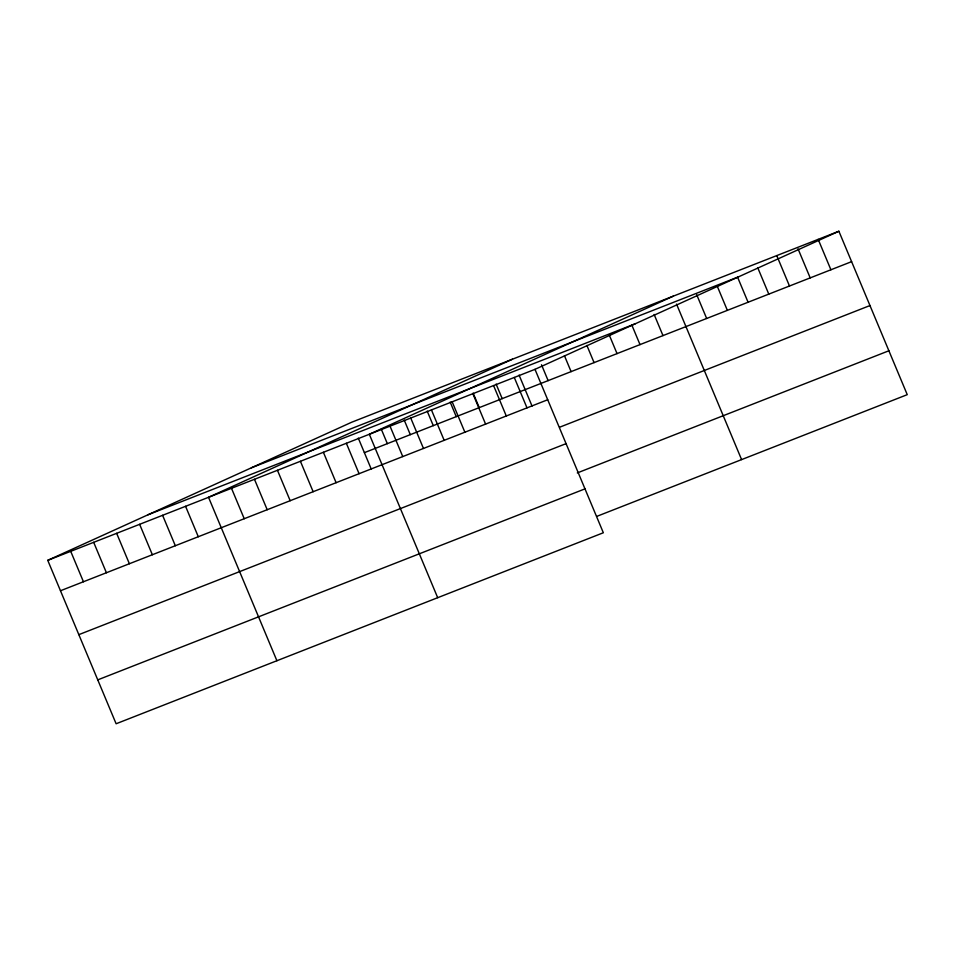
<?xml version="1.0" encoding="UTF-8"?>
<svg xmlns="http://www.w3.org/2000/svg" width="955" height="955" viewBox="0 0 955 955"><rect width="100%" height="100%" fill="white"/><g stroke="black" fill="none" stroke-linecap="round" stroke-linejoin="round"><path stroke-width="1.43" d="M838.884 231.241L534.991 369.334L603.345 532.759L116.116 723.759L47.75 560.334L351.655 422.241L838.884 231.241L907.25 394.666L597.018 516.285M512.441 359.211L208.536 497.304L276.902 660.729M673.227 296.181L369.322 434.274L437.688 597.699M251.368 467.807L738.597 276.807M148.037 514.757L635.278 323.757M47.75 560.334L534.991 369.334M364.38 452.658L851.609 261.658M60.475 590.751L547.716 399.751M559.737 427.171L869.969 305.552M78.835 634.645L566.076 443.645M577.309 472.916L888.89 350.772M97.756 679.865L584.985 488.865M818.184 239.359L830.91 269.776M798.022 248.801L810.198 277.893M776.761 255.594L789.487 286.011M757.721 267.675L768.787 294.128M737.558 277.117L748.075 302.246M717.408 286.56L727.364 310.363M696.696 294.677L706.664 318.481M676.546 304.12L741.593 459.606M654.127 314.446L662.985 335.611M631.709 324.772L640.017 344.612M609.302 335.098L617.037 353.613M586.883 345.424L594.07 362.613M564.465 355.749L571.102 371.626M541.497 364.75L548.134 380.627M519.078 375.076L532.054 406.09M514.279 377.452L527.005 407.869M496.111 384.089L502.199 398.641M493.568 385.569L506.293 415.986M473.143 393.09L479.231 407.642M472.868 393.687L485.594 424.104M452.157 401.804L464.882 432.221M450.175 402.091L456.251 416.643M431.445 409.922L444.171 440.339M427.195 411.104L433.284 425.644M410.745 418.039L423.471 448.456M404.228 420.105L410.316 434.656M390.034 426.157L402.759 456.574M381.26 429.105L387.348 443.657M358.292 438.106L371.268 469.12M346.355 443.275L359.08 473.704M323.387 452.276L336.112 482.705M300.419 461.289L313.144 491.706M277.451 470.29L290.177 500.707M254.472 479.291L267.197 509.719M231.504 488.303L244.229 518.72M185.568 506.305L198.294 536.734M162.601 515.306L175.326 545.735M139.633 524.319L152.358 554.736M116.653 533.32L129.379 563.737M93.686 542.321L106.411 572.749M70.718 551.333L83.443 581.75"/></g></svg>
